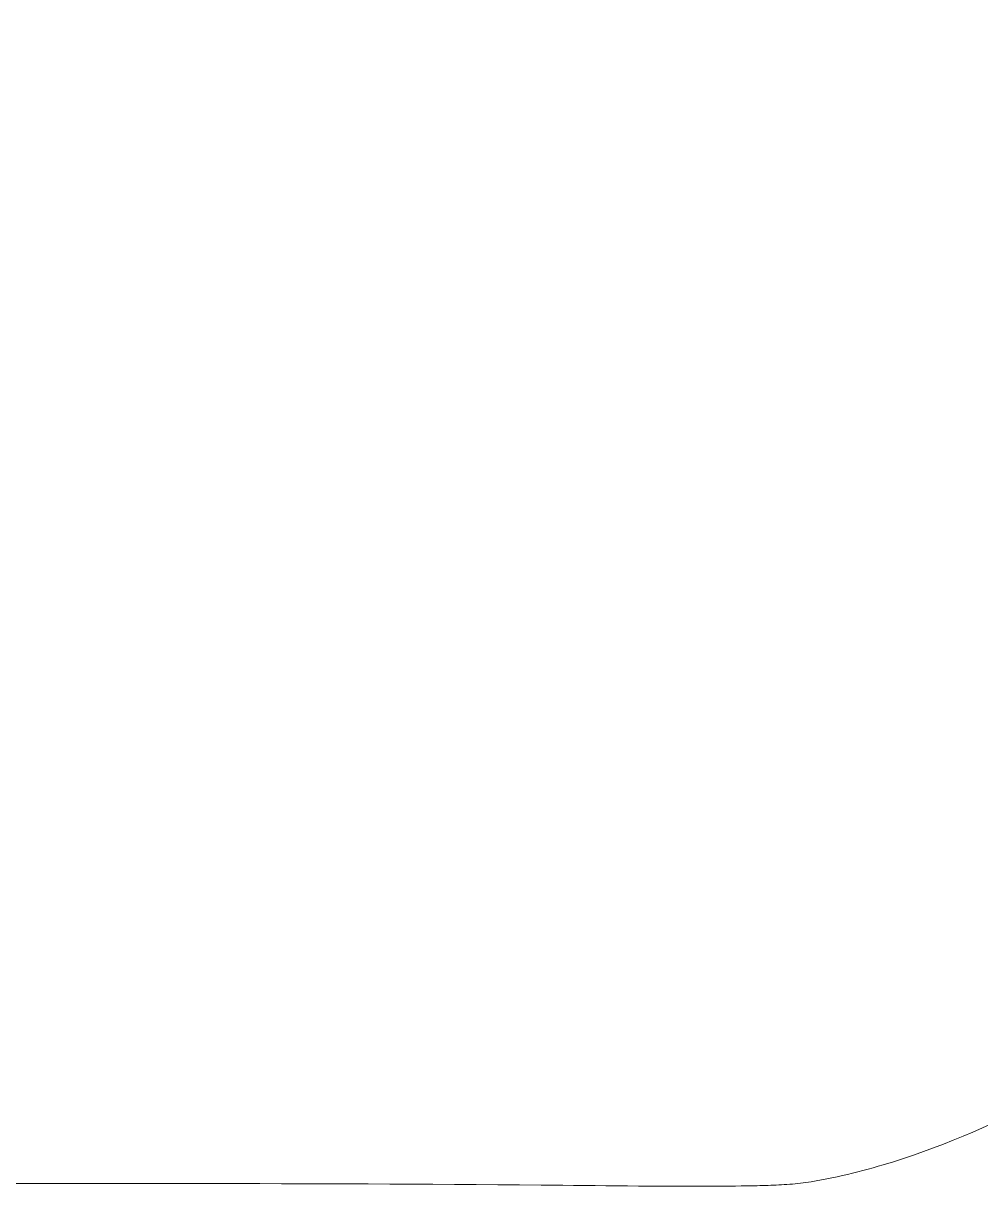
# Model space of a CAD drawing. Header units: millimetres. Extents: x 2915 to 5291, y 1031 to 4391.
# Drawn here: x 3853.507 to 3855.203, y 3520.553 to 3522.615 of the extents above; entities that cross this region are included whole.
import ezdxf

# ---------------------------------------------------------------- set-up
doc = ezdxf.new("R2010")
doc.units = ezdxf.units.MM

msp = doc.modelspace()

# ---------------------------------------------------------------- linework, layer by layer
at = {"linetype": 'Continuous', "lineweight": 18}
msp.add_open_spline([(3786.5674, 3678.5569), (3797.3024, 3678.5569), (3808.0373, 3678.5567), (3825.3693, 3678.5569), (3831.9663, 3678.5568), (3841.8618, 3678.5564), (3845.1603, 3678.5576), (3850.1081, 3678.5568), (3851.7573, 3678.556), (3853.6127, 3678.5587), (3853.8189, 3678.5588), (3854.2312, 3678.5594), (3854.4374, 3678.5613), (3854.695, 3678.5587), (3854.7466, 3678.5579), (3854.8239, 3678.5552), (3854.8496, 3678.5541), (3854.8883, 3678.5514), (3854.9011, 3678.5504), (3854.9269, 3678.5477), (3854.9398, 3678.5459), (3854.9784, 3678.5383), (3855.0033, 3678.5311), (3855.0524, 3678.5154), (3855.0766, 3678.5068), (3855.1484, 3678.4791), (3855.1952, 3678.4582), (3855.4246, 3678.3441), (3855.5925, 3678.2185), (3855.8631, 3677.9077), (3855.9669, 3677.7292), (3856.0421, 3677.4812), (3856.0548, 3677.4309), (3856.0632, 3677.368), (3856.0644, 3677.3553), (3856.0659, 3677.33), (3856.0663, 3677.3173), (3856.0673, 3677.2793), (3856.0675, 3677.2539), (3856.0682, 3677.1269), (3856.0666, 3677.0251), (3856.0621, 3676.5166), (3856.0638, 3676.1098), (3856.0746, 3672.4484), (3856.0631, 3669.1939), (3856.0653, 3662.6849), (3856.0664, 3659.4303), (3856.0668, 3649.6668), (3856.0652, 3643.1577), (3856.064, 3623.6305), (3856.0652, 3610.6124), (3856.0656, 3584.5762), (3856.0652, 3571.5581), (3856.0655, 3552.0309), (3856.0655, 3545.5218), (3856.0649, 3535.7582), (3856.0655, 3532.5037), (3856.0658, 3527.6219), (3856.0631, 3525.9947), (3856.0656, 3523.9606), (3856.0665, 3523.5538), (3856.0673, 3522.9435), (3856.0675, 3522.7401), (3856.0676, 3522.3333), (3856.0688, 3522.1299), (3856.0667, 3521.8757), (3856.066, 3521.8248), (3856.062, 3521.7486), (3856.0603, 3521.7232), (3856.0552, 3521.6851), (3856.0529, 3521.6726), (3856.0474, 3521.6479), (3856.0442, 3521.6358), (3856.027, 3521.5754), (3856.0096, 3521.5285), (3855.971, 3521.4361), (3855.9496, 3521.3907), (3855.8323, 3521.1677), (3855.7072, 3521.0087), (3855.4008, 3520.7496), (3855.2226, 3520.6491), (3854.9825, 3520.5782), (3854.934, 3520.566), (3854.8711, 3520.5582), (3854.8583, 3520.5573), (3854.8328, 3520.556), (3854.82, 3520.5556), (3854.7817, 3520.5547), (3854.7562, 3520.5545), (3854.6285, 3520.554), (3854.5263, 3520.5555), (3853.6067, 3520.5634), (3852.7894, 3520.5553), (3851.1546, 3520.5556), (3850.3372, 3520.557), (3847.8851, 3520.5587), (3846.2504, 3520.5586), (3841.3461, 3520.5574), (3838.0766, 3520.5558), (3828.2681, 3520.555), (3821.7291, 3520.5567), (3802.1121, 3520.558), (3789.0341, 3520.5569), (3762.878, 3520.5565), (3749.8, 3520.5568), (3730.183, 3520.5566), (3723.644, 3520.5565), (3713.8355, 3520.5571), (3710.566, 3520.5567), (3705.6617, 3520.5562), (3704.027, 3520.5581), (3701.5748, 3520.557), (3700.7575, 3520.5558), (3699.8379, 3520.5539), (3699.7358, 3520.5535), (3699.5314, 3520.5536), (3699.4291, 3520.5538), (3699.3018, 3520.5585), (3699.2763, 3520.5597), (3699.2382, 3520.5624), (3699.2256, 3520.5635), (3699.2003, 3520.5663), (3699.1877, 3520.5681), (3699.1501, 3520.5758), (3699.1253, 3520.5829), (3699.0758, 3520.5989), (3699.0513, 3520.6077), (3698.9303, 3520.6547), (3698.8379, 3520.7012), (3698.5725, 3520.8655), (3698.4207, 3521.0101), (3698.2428, 3521.2634), (3698.1925, 3521.353), (3698.132, 3521.4962), (3698.1144, 3521.5455), (3698.0855, 3521.6443), (3698.0732, 3521.694), (3698.0621, 3521.7953), (3698.063, 3521.8469), (3698.0627, 3521.9498), (3698.0631, 3522.0013), (3698.0645, 3522.1557), (3698.0655, 3522.2587), (3698.0672, 3522.5676), (3698.0672, 3522.7735), (3698.0659, 3523.3914), (3698.0644, 3523.8032), (3698.0636, 3525.0389), (3698.0651, 3525.8627), (3698.0671, 3528.3339), (3698.0672, 3529.9815), (3698.0661, 3534.9241), (3698.0645, 3538.2191), (3698.0635, 3548.1043), (3698.0652, 3554.6944), (3698.0667, 3574.4647), (3698.0656, 3587.6449), (3698.0647, 3620.5955), (3698.0651, 3645.834), (3698.0653, 3671.0725), (3698.0653, 3676.5406)], degree=3, knots=[0, 0, 0, 0, 0.059265, 0.059265, 0.095686, 0.095686, 0.113896, 0.113896, 0.123001, 0.123001, 0.12414, 0.12414, 0.125278, 0.125278, 0.125562, 0.125562, 0.125705, 0.125705, 0.125776, 0.125776, 0.125847, 0.125847, 0.125989, 0.125989, 0.126131, 0.126131, 0.126416, 0.126416, 0.127554, 0.127554, 0.128692, 0.128692, 0.128977, 0.128977, 0.129048, 0.129048, 0.129119, 0.129119, 0.129261, 0.129261, 0.12983, 0.12983, 0.132107, 0.132107, 0.150317, 0.150317, 0.168527, 0.168527, 0.204948, 0.204948, 0.277789, 0.277789, 0.35063, 0.35063, 0.387051, 0.387051, 0.405261, 0.405261, 0.414366, 0.414366, 0.416642, 0.416642, 0.417781, 0.417781, 0.418919, 0.418919, 0.419203, 0.419203, 0.419345, 0.419345, 0.419417, 0.419417, 0.419488, 0.419488, 0.419772, 0.419772, 0.420057, 0.420057, 0.421195, 0.421195, 0.422333, 0.422333, 0.422618, 0.422618, 0.422689, 0.422689, 0.42276, 0.42276, 0.422902, 0.422902, 0.423471, 0.423471, 0.428024, 0.428024, 0.432576, 0.432576, 0.441682, 0.441682, 0.459892, 0.459892, 0.496312, 0.496312, 0.569154, 0.569154, 0.641995, 0.641995, 0.678415, 0.678415, 0.696626, 0.696626, 0.705731, 0.705731, 0.710283, 0.710283, 0.710852, 0.710852, 0.711421, 0.711421, 0.711564, 0.711564, 0.711635, 0.711635, 0.711706, 0.711706, 0.711848, 0.711848, 0.711991, 0.711991, 0.71256, 0.71256, 0.713698, 0.713698, 0.714267, 0.714267, 0.714551, 0.714551, 0.714836, 0.714836, 0.71512, 0.71512, 0.715405, 0.715405, 0.715974, 0.715974, 0.717112, 0.717112, 0.719388, 0.719388, 0.723941, 0.723941, 0.733046, 0.733046, 0.751257, 0.751257, 0.787677, 0.787677, 0.860518, 0.860518, 0.96978, 1, 1, 1, 1], dxfattribs=at)

doc.saveas('drawing.dxf')
